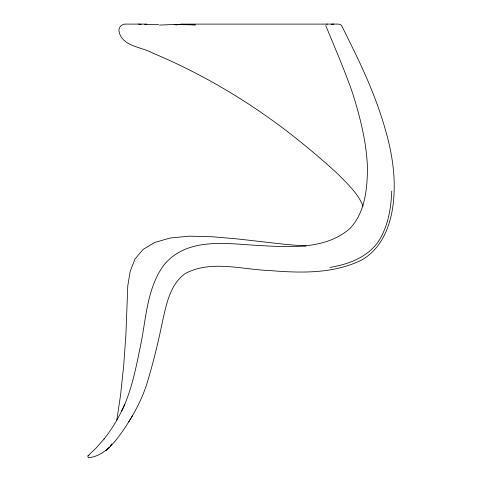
<?xml version="1.0" encoding="UTF-8"?>
<svg xmlns="http://www.w3.org/2000/svg" width="482" height="482" viewBox="0 0 482 482"><rect width="100%" height="100%" fill="white"/><g stroke="black" fill="none" stroke-linecap="round" stroke-linejoin="round"><path stroke-width="0.72" d="M391.752 191.077C391.077 208.561 388.034 226.54 378.406 241.494C367.386 257.412 348.323 264.377 329.947 267.426M116.801 420.099L120.584 394.945L123.699 365.507L125.929 334.14L127.772 285.898L130.158 271.432L134.99 258.997L143.202 249.333L154.933 242.362L170.303 237.994L189.462 236.162L212.532 236.77L237.62 238.952L286.272 244.476L306.046 246.067M180.792 24.1L336.623 24.1C338.864 23.967 341.575 24.287 342.25 26.872C345.733 33.836 349.185 40.819 352.583 47.832C365.669 74.367 377.484 101.606 385.498 130.146C392.655 154.8 396.445 180.78 392.86 206.374C389.926 227.57 380.78 249.628 361.09 260.31C332.749 274.011 300.172 273.059 269.552 270.535C241.922 269.601 210.893 259.714 185.082 273.613C170.242 284.464 166.537 303.642 162.705 320.488C158.554 340.756 153.752 360.904 147.793 380.714C142.678 398.331 133.888 414.604 123.627 429.715C115.041 442.121 104.606 456.02 88.411 457.786L87.869 456.653L88.031 455.767L96.243 447.917L104.233 438.795L104.028 439.048C112.312 428.679 119.048 417.123 124.477 405.025L124.398 405.193C132.43 386.365 136.334 366.133 140.431 346.172C146.227 318.795 146.727 288.706 163.735 265.208C188.293 235.15 231.065 244.585 264.805 245.802C293.64 247.393 327.17 248.7 350.221 228.227C365.115 212.146 367.32 188.842 367.459 167.911C366.573 142.347 360.199 117.343 352.571 93.044C344.612 70.149 334.936 47.899 325.718 25.492M121.717 410.953L124.477 405.025M128.724 421.919L132.664 415.315M110.233 446.163L111.884 443.928M108.992 447.838L105.835 450.658L109.107 447.718M88.031 455.767L89.104 455.225M331.411 24.233L333.803 24.1M159.476 25.082L174.086 24.468L189.794 24.431L195.361 24.931L174.086 24.468L176.725 25.022M326.603 24.136L327.405 24.1M144.642 24.516L158.536 24.492M146.883 24.1L127.14 24.1C122.44 23.311 117.783 27.016 119.144 32.005C122.536 46.501 141.515 46.832 152.354 52.924C200.542 73.047 245.928 99.762 287.368 131.508C304.967 145.148 322.084 159.415 338.424 174.55C347.673 184.112 358.036 193.487 363.06 206.115M139.509 24.263L141.238 24.263M138.455 24.1L139.123 24.142"/></g></svg>
